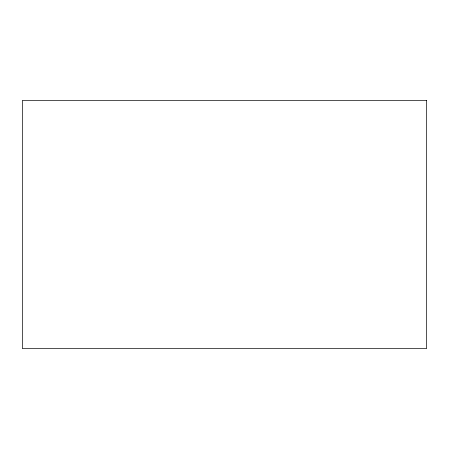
<?xml version="1.0" encoding="UTF-8"?>
<svg xmlns="http://www.w3.org/2000/svg" width="449" height="449" viewBox="0 0 449 449"><rect width="100%" height="100%" fill="white"/><g stroke="black" fill="none" stroke-linecap="round" stroke-linejoin="round"><path stroke-width="0.67" d="M426.55 100.346L22.45 100.346L22.45 348.654L426.55 348.654L426.55 100.346"/></g></svg>
